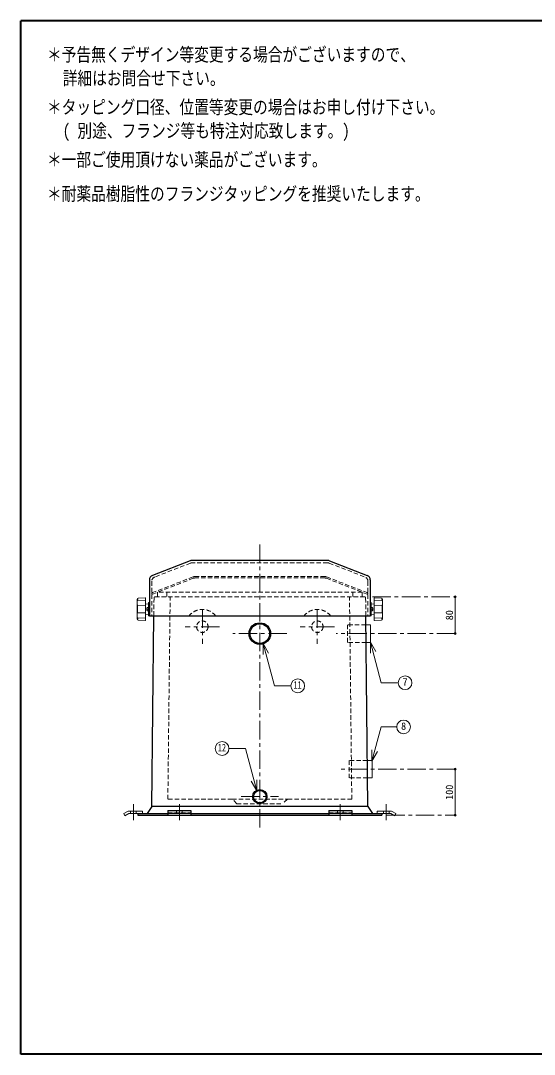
# Model space of a CAD drawing. Units: millimetres at full size, sheet at 1:8. Extents: x -1668 to 1572, y -1121 to 1127.
# Drawn here: x -1668 to -551, y -1121 to 1127 of the extents above; entities that cross this region are included whole.
import ezdxf
from ezdxf.enums import TextEntityAlignment as Align

# ---------------------------------------------------------------- set-up
doc = ezdxf.new("R2010")
doc.units = ezdxf.units.MM
doc.header["$LTSCALE"] = 8
doc.header["$PDMODE"] = 32
doc.header["$PDSIZE"] = 4
doc.linetypes.add('CHAIN1', pattern=[8, 5, -1, 1, -1])
doc.linetypes.add('DASHED1', pattern=[1.8, 1.2, -0.6])
doc.layers.add('0-0_ﾚｲﾔ1', color=7, linetype='Continuous', lineweight=18)
doc.styles.add('ＭＳ ゴシック', font='')
doc.styles.get('ＭＳ ゴシック').set_extended_font_data('MS Gothic')

msp = doc.modelspace()

# ---------------------------------------------------------------- linework, layer by layer
at = {"layer": '0-0_ﾚｲﾔ1', "color": 1, "lineweight": 40}
for p, q in [((-1667.509, -1121.331), (-1667.509, 1126.669)), ((1572.491, 1126.669), (-1667.509, 1126.669)), ((1572.491, -1121.331), (-1667.509, -1121.331))]:
    msp.add_line(p, q, dxfattribs=at)
at = {"layer": '0-0_ﾚｲﾔ1', "color": 4, "linetype": 'CHAIN1', "lineweight": 9}
for p, q in [((-1147.509, -12.353), (-1147.509, -636.331)), ((-902.509, -126.331), (-722.509, -126.331)), ((-1272.509, -153.831), (-1272.509, -228.831)), ((-1022.509, -153.831), (-1022.509, -228.831)), ((-1235.009, -191.331), (-1310.009, -191.331)), ((-985.009, -191.331), (-1060.009, -191.331)), ((-1089.009, -206.331), (-1206.009, -206.331)), ((-722.509, -206.331), (-981.6, -206.331)), ((-722.509, -501.331), (-978.322, -501.331)), ((-1188.009, -560.831), (-1107.009, -560.831)), ((-1422.509, -577.331), (-1422.509, -612.331)), ((-1322.509, -577.331), (-1322.509, -612.331)), ((-972.509, -577.331), (-972.509, -612.331)), ((-872.509, -577.331), (-872.509, -612.331)), ((-872.509, -601.331), (-722.509, -601.331))]:
    msp.add_line(p, q, dxfattribs=at)
at = {"layer": '0-0_ﾚｲﾔ1', "color": 5, "lineweight": 25}
for p, q in [((-1299.257, -48.033), (-1381.133, -79.874)), ((-999.385, -47.353), (-1295.633, -47.353)), ((-995.76, -48.033), (-913.884, -79.874)), ((-1387.509, -89.194), (-1387.509, -167.353)), ((-907.509, -89.194), (-907.509, -167.353)), ((-1387.509, -167.353), (-907.509, -167.353)), ((-1382.509, -582.331), (-1377.958, -167.353)), ((-912.509, -582.331), (-917.059, -167.353)), ((-1382.509, -582.331), (-1392.509, -597.331)), ((-912.509, -582.331), (-1382.509, -582.331)), ((-912.509, -582.331), (-902.509, -597.331)), ((-1412.509, -597.331), (-1347.509, -597.331)), ((-1412.509, -597.331), (-1412.509, -601.331)), ((-1412.509, -601.331), (-882.509, -601.331)), ((-1347.509, -591.331), (-1297.509, -591.331)), ((-1347.509, -591.331), (-1347.509, -601.331)), ((-1347.509, -596.859), (-1297.509, -596.859)), ((-1297.509, -591.331), (-1297.509, -601.331)), ((-1297.509, -597.331), (-997.509, -597.331)), ((-997.509, -591.331), (-947.509, -591.331)), ((-997.509, -591.331), (-997.509, -601.331)), ((-997.509, -596.859), (-947.509, -596.859)), ((-947.509, -591.331), (-947.509, -601.331)), ((-947.509, -597.331), (-882.509, -597.331)), ((-882.509, -597.331), (-882.509, -601.331))]:
    msp.add_line(p, q, dxfattribs=at)
at = {"layer": '0-0_ﾚｲﾔ1', "linetype": 'DASHED1'}
for p, q in [((-1298.319, -53.033), (-1376.133, -83.294)), ((-1000.323, -52.353), (-1294.695, -52.353)), ((-996.698, -53.033), (-918.884, -83.294)), ((-1292.691, -83.033), (-1380.596, -117.218)), ((-1292.128, -86.033), (-1380.596, -120.437)), ((-1005.951, -82.353), (-1289.067, -82.353)), ((-1006.514, -85.353), (-1288.504, -85.353)), ((-1002.889, -86.033), (-914.421, -120.437)), ((-1002.326, -83.033), (-914.421, -117.218)), ((-1382.509, -92.614), (-1382.509, -167.353)), ((-912.509, -92.614), (-912.509, -167.353)), ((-1377.958, -167.353), (-1377.53, -128.309)), ((-919.487, -126.331), (-1375.53, -126.331)), ((-924.981, -116.331), (-1370.037, -116.331)), ((-1370.037, -116.331), (-1370.037, -126.331)), ((-1347.509, -566.331), (-1342.543, -129.365)), ((-947.509, -566.331), (-952.474, -129.365)), ((-924.981, -116.331), (-924.981, -126.331)), ((-917.059, -167.353), (-917.487, -128.309)), ((-1207.509, -566.331), (-1347.509, -566.331)), ((-1197.509, -576.331), (-1207.509, -566.331)), ((-1197.509, -576.331), (-1097.509, -576.331)), ((-1087.509, -566.331), (-1097.509, -576.331)), ((-947.509, -566.331), (-1087.509, -566.331)), ((-1347.509, -596.331), (-1297.509, -596.331)), ((-1328.509, -591.331), (-1328.509, -596.331)), ((-1316.509, -591.331), (-1316.509, -596.331)), ((-997.509, -596.331), (-947.509, -596.331)), ((-978.509, -591.331), (-978.509, -596.331)), ((-966.509, -591.331), (-966.509, -596.331))]:
    msp.add_line(p, q, dxfattribs=at)
at = {"layer": '0-0_ﾚｲﾔ1'}
for p, q in [((-1414.35, -139.624), (-1413.905, -131.187)), ((-1396.08, -133.713), (-1412.705, -134.268)), ((-1396.67, -128.538), (-1411.696, -129.023)), ((-1396.08, -177.025), (-1396.08, -129.11)), ((-898.937, -177.025), (-898.937, -129.11)), ((-898.937, -133.713), (-882.312, -134.268)), ((-898.347, -128.538), (-883.321, -129.023)), ((-880.667, -139.624), (-881.112, -131.187)), ((-1414.366, -165.909), (-1414.366, -140.226)), ((-1396.08, -145.234), (-1412.705, -144.68)), ((-1389.747, -142.167), (-1396.08, -141.639)), ((-1392.937, -150.384), (-1392.937, -155.751)), ((-1392.223, -149.639), (-1389.223, -149.639)), ((-1392.223, -153.067), (-1389.223, -153.067)), ((-1392.223, -156.496), (-1389.223, -156.496)), ((-1389.223, -138.782), (-1387.509, -138.782)), ((-1389.223, -138.782), (-1389.223, -167.353)), ((-905.794, -138.782), (-907.509, -138.782)), ((-905.794, -138.782), (-905.794, -167.353)), ((-902.794, -149.639), (-905.794, -149.639)), ((-902.794, -153.067), (-905.794, -153.067)), ((-902.794, -156.496), (-905.794, -156.496)), ((-905.27, -142.167), (-898.937, -141.639)), ((-902.08, -150.384), (-902.08, -155.751)), ((-898.937, -145.234), (-882.312, -144.68)), ((-880.652, -165.909), (-880.652, -140.226)), ((-1414.35, -166.511), (-1413.905, -174.948)), ((-1396.08, -160.901), (-1412.705, -161.455)), ((-1396.08, -172.421), (-1412.705, -171.867)), ((-1396.67, -177.596), (-1411.696, -177.112)), ((-1389.747, -163.968), (-1396.08, -164.496)), ((-1389.223, -167.353), (-1387.509, -167.353)), ((-905.794, -167.353), (-907.509, -167.353)), ((-905.27, -163.968), (-898.937, -164.496)), ((-898.937, -160.901), (-882.312, -161.455)), ((-898.937, -172.421), (-882.312, -171.867)), ((-898.347, -177.596), (-883.321, -177.112)), ((-880.667, -166.511), (-881.112, -174.948)), ((-907.004, -224.781), (-883.332, -313.124)), ((-907.004, -224.781), (-895.004, -245.566)), ((-907.004, -224.781), (-907.004, -248.781)), ((-1140.397, -227.833), (-1115.729, -319.893)), ((-1140.397, -227.833), (-1128.397, -248.618)), ((-1140.397, -227.833), (-1140.397, -251.833)), ((-846.72, -313.124), (-883.332, -313.124)), ((-1080.125, -319.893), (-1115.729, -319.893)), ((-903.688, -483.454), (-883.84, -409.38)), ((-849.845, -409.38), (-883.84, -409.38)), ((-1214.585, -456.137), (-1178.981, -456.137)), ((-1154.314, -548.197), (-1178.981, -456.137)), ((-903.688, -483.454), (-903.688, -459.454)), ((-903.688, -483.454), (-891.688, -462.669)), ((-903.247, -482.331), (-913.597, -482.331)), ((-903.247, -482.331), (-903.247, -520.331)), ((-1154.314, -548.197), (-1166.314, -527.412)), ((-1154.314, -548.197), (-1154.314, -524.197)), ((-903.247, -520.331), (-913.179, -520.331)), ((-1433.564, -592.859), (-1443.564, -597.859)), ((-1443.564, -597.859), (-1441.328, -602.331)), ((-1432.384, -597.859), (-1441.328, -602.331)), ((-1430.148, -597.331), (-1412.509, -597.331)), ((-864.869, -597.331), (-882.509, -597.331)), ((-862.633, -597.859), (-853.689, -602.331)), ((-861.453, -592.859), (-851.453, -597.859)), ((-851.453, -597.859), (-853.689, -602.331))]:
    msp.add_line(p, q, dxfattribs=at)
at = {"layer": '0-0_ﾚｲﾔ1', "color": 4, "linetype": 'DASHED1', "lineweight": 9}
for p, q in [((-1350.037, -116.331), (-1350.037, -126.331)), ((-944.981, -116.331), (-944.981, -126.331)), ((-916.838, -187.331), (-956.6, -187.331)), ((-956.6, -225.331), (-956.6, -187.331)), ((-916.421, -225.331), (-956.6, -225.331)), ((-913.597, -482.331), (-953.247, -482.331)), ((-953.247, -482.331), (-953.247, -520.331)), ((-913.179, -520.331), (-953.247, -520.331)), ((-1207.509, -566.331), (-1087.509, -566.331)), ((-1428.509, -592.331), (-1428.509, -597.331)), ((-1416.509, -592.331), (-1416.509, -597.331)), ((-1347.509, -597.331), (-1297.509, -597.331)), ((-997.509, -597.331), (-947.509, -597.331)), ((-878.509, -592.331), (-878.509, -597.331)), ((-866.509, -592.331), (-866.509, -597.331))]:
    msp.add_line(p, q, dxfattribs=at)
at = {"layer": '0-0_ﾚｲﾔ1', "color": 4, "lineweight": 9}
for p, q in [((-722.509, -206.331), (-722.509, -126.331)), ((-906.6, -187.331), (-916.838, -187.331)), ((-906.6, -225.331), (-906.6, -187.331)), ((-906.6, -225.331), (-916.421, -225.331)), ((-722.509, -501.331), (-722.509, -601.331))]:
    msp.add_line(p, q, dxfattribs=at)
at = {"layer": '0-0_ﾚｲﾔ1'}
for points in [[(-1431.328, -592.331), (-1402.509, -592.331), (-1402.509, -597.331)], [(-863.689, -592.331), (-892.509, -592.331), (-892.509, -597.331)]]:
    msp.add_lwpolyline(points, dxfattribs=at)
at = {"layer": '0-0_ﾚｲﾔ1', "color": 4, "linetype": 'DASHED1', "lineweight": 9}
for centre in [(-1272.509, -191.331), (-1022.509, -191.331)]:
    msp.add_circle(centre, 12.5, dxfattribs=at)
at = {"layer": '0-0_ﾚｲﾔ1', "color": 5, "lineweight": 25}
for centre, radius in [((-1147.509, -206.331), 23.5), ((-1147.509, -206.331), 21.35), ((-1147.509, -560.831), 15.5), ((-1147.509, -560.831), 13.6)]:
    msp.add_circle(centre, radius, dxfattribs=at)
at = {"layer": '0-0_ﾚｲﾔ1'}
for centre in [(-1065.125, -319.893), (-831.72, -313.124), (-834.845, -409.38), (-1229.585, -456.137)]:
    msp.add_circle(centre, 15, dxfattribs=at)
at = {"layer": '0-0_ﾚｲﾔ1', "color": 5, "lineweight": 25}
for centre, start, end in [((-1295.633, -57.353), 90, 111.25051), ((-999.385, -57.353), 68.74949, 90), ((-1377.509, -89.194), 111.25051, 180), ((-917.509, -89.194), 0, 68.74949)]:
    msp.add_arc(centre, 10, start, end, dxfattribs=at)
at = {"layer": '0-0_ﾚｲﾔ1', "linetype": 'DASHED1'}
for centre, radius, start, end in [((-1294.695, -62.353), 10, 90, 111.25051), ((-1000.323, -62.353), 10, 68.74949, 90), ((-1372.509, -92.614), 10, 111.25051, 180), ((-1289.067, -92.353), 10, 90, 111.25051), ((-1288.504, -95.353), 10, 90, 111.25051), ((-1006.514, -95.353), 10, 68.74949, 90), ((-1005.951, -92.353), 10, 68.74949, 90), ((-922.509, -92.614), 10, 0, 68.74949), ((-1379.509, -120.014), 3, 111.25051, 180), ((-1379.509, -123.233), 3, 111.25051, 180), ((-1375.53, -128.331), 2, 90, 179.37178), ((-1345.543, -129.331), 3, 359.34894, 90), ((-949.474, -129.331), 3, 90, 180.65106), ((-919.487, -128.331), 2, 0.62822, 90), ((-915.509, -120.014), 3, 0, 68.74949), ((-915.509, -123.233), 3, 0, 68.74949)]:
    msp.add_arc(centre, radius, start, end, dxfattribs=at)
at = {"layer": '0-0_ﾚｲﾔ1'}
for centre, radius, start, end in [((-1411.622, -131.307), 2.286, 91.84585, 176.98087), ((-1401.843, -130.868), 11.382, 178.90936, 197.37998), ((-1410.858, -130.776), 2.368, 141.26695, 176.97243), ((-1396.652, -129.11), 0.571, 0, 91.84585), ((-898.366, -129.11), 0.571, 88.15415, 180), ((-883.395, -131.307), 2.286, 3.01913, 88.15415), ((-893.174, -130.868), 11.382, 342.62002, 1.09064), ((-884.159, -130.776), 2.368, 3.02757, 38.73305), ((-1402.937, -140.226), 11.429, 176.98087, 180), ((-1351.695, -153.067), 62.099, 172.70127, 187.29873), ((-1412.724, -145.251), 0.571, 88.09085, 172.70127), ((-1390.531, -151.353), 2.409, 134.62454, 225.37546), ((-1390.531, -154.782), 2.409, 134.62454, 225.37546), ((-1391.147, -151.386), 2.051, 121.62812, 150.75937), ((-1391.147, -154.749), 2.051, 209.24063, 238.37188), ((-1389.794, -142.736), 0.571, 0, 85.23636), ((-905.223, -142.736), 0.571, 94.76364, 180), ((-904.486, -151.353), 2.409, 314.62454, 45.37546), ((-903.87, -151.386), 2.051, 29.24063, 58.37188), ((-904.486, -154.782), 2.409, 314.62454, 45.37546), ((-903.87, -154.749), 2.051, 301.62812, 330.75937), ((-882.293, -145.251), 0.571, 7.29873, 91.90915), ((-943.322, -153.067), 62.099, 352.70127, 7.29873), ((-892.08, -140.226), 11.429, 0, 3.01913), ((-1402.937, -165.909), 11.429, 180, 183.01913), ((-1411.622, -174.828), 2.286, 183.01913, 268.15415), ((-1412.724, -160.884), 0.571, 187.29873, 271.90915), ((-1401.843, -175.267), 11.382, 162.62002, 181.09064), ((-1410.858, -175.359), 2.368, 183.02757, 218.73305), ((-1396.652, -177.025), 0.571, 268.15415, 0), ((-1389.794, -163.399), 0.571, 274.76364, 0), ((-905.223, -163.399), 0.571, 180, 265.23636), ((-898.366, -177.025), 0.571, 180, 271.84585), ((-883.395, -174.828), 2.286, 271.84585, 356.98087), ((-882.293, -160.884), 0.571, 268.09085, 352.70127), ((-893.174, -175.267), 11.382, 358.90936, 17.37998), ((-884.159, -175.359), 2.368, 321.26695, 356.97243), ((-892.08, -165.909), 11.429, 356.98087, 0), ((-1431.328, -597.331), 5, 90, 116.56505), ((-1430.148, -602.331), 5, 90, 116.56505), ((-864.869, -602.331), 5, 63.43495, 90), ((-863.689, -597.331), 5, 63.43495, 90)]:
    msp.add_arc(centre, radius, start, end, dxfattribs=at)
at = {"layer": '0-0_ﾚｲﾔ1', "color": 4, "linetype": 'DASHED1', "lineweight": 9}
for centre in [(-1272.509, -191.331), (-1022.509, -191.331)]:
    msp.add_arc(centre, 37.5, 39.74748, 140.25252, dxfattribs=at)
at = {"layer": '0-0_ﾚｲﾔ1', "color": 1}
for p in [(-722.509, -126.331), (-722.509, -206.331), (-722.509, -501.331), (-722.509, -601.331)]:
    msp.add_point(p, dxfattribs=at)

# ---------------------------------------------------------------- texts
at = {"layer": '0-0_ﾚｲﾔ1', "style": 'ＭＳ ゴシック', "width": 0.8}
for s, height, p in [('＊予告無くデザイン等変更する場合がございますので、', 29.33, (-1610.366, 1029.526)), ('詳細はお問合せ下さい。', 29.33, (-1576.08, 978.098)), ('＊タッピング口径、位置等変更の場合はお申し付け下さい。', 29.33, (-1610.366, 915.241)), ('( 別途、フランジ等も特注対応致します。)', 29.33, (-1576.08, 863.812)), ('＊一部ご使用頂けない薬品がございます。', 29.33, (-1610.366, 800.955)), ('＊耐薬品樹脂性のフランジタッピングを推奨いたします。', 29.33, (-1610.366, 726.669)), ('11', 16.13, (-1074.125, -330.893)), ('12', 16.13, (-1238.585, -467.137))]:
    msp.add_text(s, height=height, dxfattribs=at).set_placement(p, align=Align.BOTTOM_LEFT)
at = {"layer": '0-0_ﾚｲﾔ1', "style": 'ＭＳ ゴシック'}
for s, p in [('80', (-722.509, -177.331)), ('100', (-722.509, -567.831))]:
    msp.add_text(s, height=16.13, rotation=90, dxfattribs=at).set_placement(p, align=Align.BOTTOM_LEFT)
for s, p in [('7', (-837.22, -324.124)), ('8', (-840.345, -420.38))]:
    msp.add_text(s, height=16.13, dxfattribs=at).set_placement(p, align=Align.BOTTOM_LEFT)

doc.saveas('drawing.dxf')
